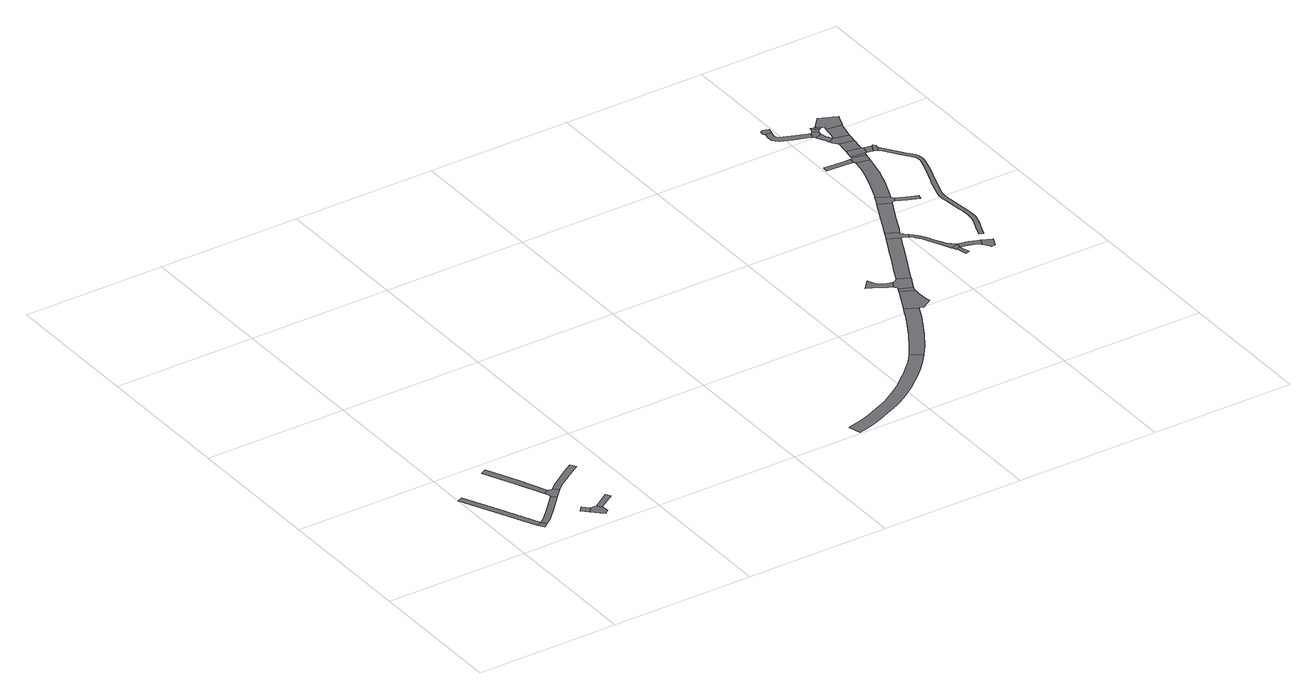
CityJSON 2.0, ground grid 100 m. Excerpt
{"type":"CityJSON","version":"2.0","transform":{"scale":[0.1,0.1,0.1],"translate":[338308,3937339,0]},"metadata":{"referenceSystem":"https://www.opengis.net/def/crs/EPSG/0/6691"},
"CityObjects":{
"road1":{"type":"Road","attributes":{"RoadStructureAttribute.sectionType":"1"},"geometry":[{"type":"MultiSurface","lod":"1","boundaries":[[[0,1,2,3,4,5]]]}]},
"road2":{"type":"Road","geometry":[{"type":"MultiSurface","lod":"1","boundaries":[[[5,4,6,7,8,9]]]}]},
"road3":{"type":"Road","attributes":{"RoadStructureAttribute.sectionType":"1"},"geometry":[{"type":"MultiSurface","lod":"1","boundaries":[[[10,11,12,5,9,13,14,15,16]]]}]},
"road4":{"type":"Road","attributes":{"RoadStructureAttribute.sectionType":"1"},"geometry":[{"type":"MultiSurface","lod":"1","boundaries":[[[17,18,19,20,21,22]]]}]},
"road5":{"type":"Road","attributes":{"RoadStructureAttribute.sectionType":"1"},"geometry":[{"type":"MultiSurface","lod":"1","boundaries":[[[23,24,25,26]]]}]},
"road6":{"type":"Road","geometry":[{"type":"MultiSurface","lod":"1","boundaries":[[[15,27,28,29,30,31,22,21,32,33,34,16]]]}]},
"road7":{"type":"Road","geometry":[{"type":"MultiSurface","lod":"1","boundaries":[[[35,36,37,38,39,40,41,42,23,26,43]]]}]},
"road8":{"type":"Road","attributes":{"RoadStructureAttribute.sectionType":"1"},"geometry":[{"type":"MultiSurface","lod":"1","boundaries":[[[39,44,45,40]]]}]},
"road9":{"type":"Road","attributes":{"RoadStructureAttribute.sectionType":"1"},"geometry":[{"type":"MultiSurface","lod":"1","boundaries":[[[27,46,47,48,49,50,51,52,28]]]}]},
"road10":{"type":"Road","attributes":{"function":"2"},"geometry":[{"type":"MultiSurface","lod":"1","boundaries":[[[53,54,55,56,57,58,59,60,61,62,63,64,65,66,67,68,69,70,71,72,73,74,75,76,77,78,79,80,81,82,83,84]]]}]},
"road11":{"type":"Road","attributes":{"function":"2","RoadStructureAttribute.sectionType":"1"},"geometry":[{"type":"MultiSurface","lod":"1","boundaries":[[[85,86,87,88,89,90,91,92,93,94,95,96,53,84]]]}]},
"road12":{"type":"Road","geometry":[{"type":"MultiSurface","lod":"1","boundaries":[[[90,97,98,99,100,101,102,103,104,105,106,107,108,109,91]]]}]},
"road13":{"type":"Road","attributes":{"RoadStructureAttribute.sectionType":"1"},"geometry":[{"type":"MultiSurface","lod":"1","boundaries":[[[110,111,112,113,114,115,116,117,118,119,120]]]}]},
"road14":{"type":"Road","attributes":{"function":"2","RoadStructureAttribute.sectionType":"1"},"geometry":[{"type":"MultiSurface","lod":"1","boundaries":[[[108,107,121,122]]]}]},
"road15":{"type":"Road","geometry":[{"type":"MultiSurface","lod":"1","boundaries":[[[121,123,124,125,126,127,110,120,128,129,130,131,122]]]}]},
"road16":{"type":"Road","attributes":{"function":"2","RoadStructureAttribute.sectionType":"1"},"geometry":[{"type":"MultiSurface","lod":"1","boundaries":[[[132,133,134,135,136,125,124,137,138,139,140,141,142,143,144]]]}]},
"road17":{"type":"Road","geometry":[{"type":"MultiSurface","lod":"1","boundaries":[[[145,146,144,143,147,148,149,150,151,152,153,154,155]]]}]},
"road18":{"type":"Road","attributes":{"RoadStructureAttribute.sectionType":"1"},"geometry":[{"type":"MultiSurface","lod":"1","boundaries":[[[156,157,158,159,160,161,162,163,151,150,164,165,166,167,168,169,170,171,172]]]}]},
"road19":{"type":"Road","attributes":{"function":"2","RoadStructureAttribute.sectionType":"1"},"geometry":[{"type":"MultiSurface","lod":"1","boundaries":[[[173,174,175,176,177,178,179,145,155,180,181,182,183]]]}]},
"road20":{"type":"Road","geometry":[{"type":"MultiSurface","lod":"1","boundaries":[[[184,185,186,187,188,189,190]]]}]},
"road21":{"type":"Road","geometry":[{"type":"MultiSurface","lod":"1","boundaries":[[[171,184,190,191,172]]]}]},
"road22":{"type":"Road","attributes":{"RoadStructureAttribute.sectionType":"1"},"geometry":[{"type":"MultiSurface","lod":"1","boundaries":[[[190,192,193,194,195,196,197,198,199,200,191]]]}]},
"road23":{"type":"Road","geometry":[{"type":"MultiSurface","lod":"1","boundaries":[[[201,202,203,204,205,206,207,208,209,210,211,173,183]]]}]},
"road24":{"type":"Road","geometry":[{"type":"MultiSurface","lod":"1","boundaries":[[[212,197,196,213,214,215,216]]]}]},
"road25":{"type":"Road","geometry":[{"type":"MultiSurface","lod":"1","boundaries":[[[204,217,218,219,220,221,222,205]]]}]},
"road26":{"type":"Road","attributes":{"RoadStructureAttribute.sectionType":"1"},"geometry":[{"type":"MultiSurface","lod":"1","boundaries":[[[223,224,225,226,227,228,229]]]}]},
"road27":{"type":"Road","attributes":{"function":"2","RoadStructureAttribute.sectionType":"1"},"geometry":[{"type":"MultiSurface","lod":"1","boundaries":[[[230,231,232,233,234,235,236,210,209,237,238,239,240,241,242,243,244]]]}]},
"road28":{"type":"Road","geometry":[{"type":"MultiSurface","lod":"1","boundaries":[[[245,246,247,248,249,250,251,252,253,254]]]}]},
"road29":{"type":"Road","attributes":{"RoadStructureAttribute.sectionType":"1"},"geometry":[{"type":"MultiSurface","lod":"1","boundaries":[[[255,256,257,258,259,260,253,252,261,262,263,264,265,266,267,268,269]]]}]},
"road30":{"type":"Road","geometry":[{"type":"MultiSurface","lod":"1","boundaries":[[[270,271,229,228,272,230,244,273,274,275,276]]]}]},
"road31":{"type":"Road","attributes":{"function":"2","RoadStructureAttribute.sectionType":"1"},"geometry":[{"type":"MultiSurface","lod":"1","boundaries":[[[275,277,278,279,280,276]]]}]},
"road32":{"type":"Road","geometry":[{"type":"MultiSurface","lod":"1","boundaries":[[[281,282,269,268,283,284,285,286,287,288]]]}]},
"road33":{"type":"Road","attributes":{"RoadStructureAttribute.sectionType":"1"},"geometry":[{"type":"MultiSurface","lod":"1","boundaries":[[[289,290,291,292,293,294,285,284,295,296,297,298]]]}]},
"road34":{"type":"Road","geometry":[{"type":"MultiSurface","lod":"1","boundaries":[[[299,279,278,300,301,302,303,304,305]]]}]},
"road35":{"type":"Road","attributes":{"RoadStructureAttribute.sectionType":"1"},"geometry":[{"type":"MultiSurface","lod":"1","boundaries":[[[306,307,308,309,310,311,312,313,314,315,316,317,318,319,320,321,322,323,324,325,326,327,328,329,330,331,332,333,334,335,336,337,338,339,340,341,342,343,344,345,346,347,348,349,350,351,352,353,354,355,356,357,358,359]]]}]},
"road36":{"type":"Road","attributes":{"function":"2","RoadStructureAttribute.sectionType":"1"},"geometry":[{"type":"MultiSurface","lod":"1","boundaries":[[[360,361,362,363,299,305]]]}]},
"road37":{"type":"Road","geometry":[{"type":"MultiSurface","lod":"1","boundaries":[[[364,365,366,367,281,288]]]}]},
"road38":{"type":"Road","attributes":{"RoadStructureAttribute.sectionType":"1"},"geometry":[{"type":"MultiSurface","lod":"1","boundaries":[[[368,366,365,369,370,371,372]]]}]},
"road39":{"type":"Road","geometry":[{"type":"MultiSurface","lod":"1","boundaries":[[[373,374,375,362,361,376,377,378,289,298]]]}]},
"road40":{"type":"Road","attributes":{"RoadStructureAttribute.sectionType":"1"},"geometry":[{"type":"MultiSurface","lod":"1","boundaries":[[[379,370,369,380,381]]]}]},
"road41":{"type":"Road","attributes":{"RoadStructureAttribute.sectionType":"1"},"geometry":[{"type":"MultiSurface","lod":"1","boundaries":[[[382,303,302,383,384,385]]]}]},
"road42":{"type":"Road","geometry":[{"type":"MultiSurface","lod":"1","boundaries":[[[386,387,385,384,388,389,359,358,390,391,392,393]]]}]},
"road43":{"type":"Road","attributes":{"function":"2","RoadStructureAttribute.sectionType":"1"},"geometry":[{"type":"MultiSurface","lod":"1","boundaries":[[[376,394,395,396,397,398,399,400,377]]]}]},
"road44":{"type":"Road","geometry":[{"type":"MultiSurface","lod":"1","boundaries":[[[401,402,403,404,398,397,405,406,407,408,409,410,411,412,413,379,381]]]}]}
},
"vertices":[
[152,516,0],[40,748,0],[4,731,0],[116,499,0],[250,223,0],[286,240,0],
[254,215,0],[278,181,0],[288,188,0],[312,207,0],
[410,356,0],[329,273,0],[288,242,0],[357,242,0],[440,327,0],[534,428,0],[503,457,0],
[442,718,0],[340,935,0],[301,916,0],[403,700,0],[490,507,0],[529,525,0],
[633,205,0],[591,247,0],[559,215,0],[601,173,0],
[593,492,0],[563,521,0],[553,518,0],[546,518,0],[538,521,0],[499,487,0],[503,476,0],[505,466,0],
[707,129,0],[706,132,0],[702,146,0],[700,160,0],[699,176,0],[677,209,0],[669,204,0],[662,207,0],[672,102,0],
[817,254,0],[793,286,0],
[626,521,0],[739,598,0],[830,656,0],[807,695,0],[715,636,0],[699,626,0],[601,558,0],
[3248,588,0],[3198,525,0],[3147,473,0],[3101,428,0],[3053,388,0],[2995,340,0],[2918,285,0],[2883,262,0],[2829,229,0],[2823,226,0],[2758,196,0],[2655,151,0],[2585,125,0],[2509,104,0],[2474,96,0],[2495,9,0],[2528,18,0],[2611,40,0],[2688,68,0],[2795,115,0],[2865,147,0],[2895,165,0],[2930,187,0],[2968,211,0],[3050,269,0],[3110,319,0],[3161,362,0],[3210,410,0],[3264,466,0],[3301,511,0],[3318,532,0],[3321,536,0],
[3381,616,0],[3456,732,0],[3497,802,0],[3553,905,0],[3598,997,0],[3603,1007,0],[3517,1049,0],[3512,1038,0],[3469,949,0],[3414,849,0],[3375,782,0],[3303,670,0],
[3609,1011,0],[3615,1010,0],[3619,1010,0],[3628,995,0],[3706,1043,0],[3706,1044,0],[3700,1068,0],[3698,1112,0],[3697,1148,0],[3697,1177,0],[3697,1190,0],[3608,1236,0],[3605,1230,0],
[3633,1340,0],[3597,1349,0],[3570,1366,0],[3559,1373,0],[3533,1393,0],[3511,1444,0],[3453,1379,0],[3494,1361,0],[3542,1335,0],[3580,1311,0],[3605,1295,0],
[3706,1225,0],[3621,1262,0],
[3755,1322,0],[3755,1323,0],[3672,1363,0],[3654,1346,0],[3644,1341,0],[3608,1293,0],[3616,1287,0],[3621,1281,0],[3622,1273,0],
[3827,1675,0],[3813,1646,0],[3780,1580,0],[3733,1486,0],[3727,1474,0],[3809,1433,0],[3823,1460,0],[3910,1634,0],[3916,1647,0],[3929,1678,0],[3955,1730,0],[3962,1741,0],[3879,1781,0],
[3909,1842,0],[3902,1827,0],[3969,1743,0],[3975,1743,0],[3989,1737,0],[4009,1727,0],[4024,1749,0],[4000,1770,0],[3990,1780,0],[3989,1792,0],[3991,1802,0],
[4160,1540,0],[4148,1562,0],[4129,1598,0],[4111,1632,0],[4108,1638,0],[4091,1671,0],[4065,1707,0],[4047,1729,0],[4028,1710,0],[4043,1691,0],[4067,1657,0],[4086,1617,0],[4096,1596,0],[4127,1532,0],[4156,1475,0],[4159,1468,0],[4208,1493,0],
[4057,2148,0],[4038,2109,0],[4003,2037,0],[4000,2030,0],[3958,1941,0],[3956,1939,0],[3926,1878,0],[4012,1836,0],[4043,1900,0],[4089,1996,0],[4143,2107,0],
[4174,1439,0],[4182,1424,0],[4197,1370,0],[4224,1377,0],[4219,1394,0],[4208,1430,0],[4204,1454,0],
[4212,1492,0],
[4278,1435,0],[4296,1429,0],[4310,1424,0],[4324,1414,0],[4336,1402,0],[4356,1449,0],[4340,1455,0],[4314,1466,0],[4286,1475,0],
[4153,2117,0],[4158,2120,0],[4165,2121,0],[4172,2120,0],[4186,2149,0],[4181,2152,0],[4176,2156,0],[4173,2161,0],[4171,2166,0],[4092,2221,0],[4071,2176,0],
[4427,1418,0],[4351,1383,0],[4367,1360,0],[4372,1348,0],[4399,1353,0],
[4245,2085,0],[4294,2066,0],[4320,2055,0],[4328,2087,0],[4306,2096,0],[4254,2117,0],
[4161,2673,0],[4022,2682,0],[4019,2642,0],[4150,2634,0],[4200,2631,0],[4209,2628,0],[4212,2670,0],
[4218,2618,0],[4215,2602,0],[4199,2523,0],[4187,2477,0],[4165,2407,0],[4142,2342,0],[4100,2238,0],[4187,2199,0],[4231,2308,0],[4245,2349,0],[4247,2352,0],[4255,2377,0],[4278,2450,0],[4292,2502,0],[4311,2600,0],
[3950,3250,0],[3944,3245,0],[3939,3243,0],[3931,3243,0],[3929,3211,0],[3934,3210,0],[3937,3207,0],[3938,3203,0],[3982,3193,0],[3993,3240,0],
[4163,3059,0],[4065,3096,0],[3989,3126,0],[3981,3133,0],[3976,3141,0],[3973,3154,0],[3929,3152,0],[3936,3125,0],[3947,3105,0],[3951,3102,0],[3966,3089,0],[4050,3055,0],[4149,3018,0],[4163,3014,0],[4175,3055,0],
[4224,2671,0],[4220,2670,0],[4215,2624,0],[4317,2629,0],[4322,2653,0],[4323,2660,0],[4229,2680,0],
[4327,2678,0],[4328,2682,0],[4232,2696,0],[4231,2685,0],
[4193,3063,0],[4185,3057,0],[4173,3011,0],[4179,2997,0],[4224,3018,0],[4225,3022,0],[4228,3039,0],[4230,3044,0],
[4257,2931,0],[4242,2963,0],[4234,2981,0],[4233,2985,0],[4231,2989,0],[4227,3002,0],[4193,2965,0],[4198,2955,0],[4202,2948,0],[4218,2912,0],
[4242,2761,0],[4331,2683,0],[4334,2684,0],[4341,2683,0],[4351,2737,0],[4345,2740,0],[4343,2746,0],
[4423,2652,0],[4498,2551,0],[4528,2509,0],[4548,2480,0],[4557,2464,0],[4562,2447,0],[4565,2428,0],[4560,2406,0],[4531,2316,0],[4486,2195,0],[4474,2161,0],[4451,2092,0],[4438,2049,0],[4430,2017,0],[4429,1987,0],[4443,1858,0],[4446,1830,0],[4451,1795,0],[4455,1734,0],[4453,1701,0],[4448,1675,0],[4443,1658,0],[4435,1637,0],[4415,1590,0],[4400,1550,0],[4386,1511,0],[4414,1501,0],[4429,1539,0],[4443,1579,0],[4463,1626,0],[4471,1648,0],[4477,1667,0],[4483,1697,0],[4485,1734,0],[4481,1797,0],[4473,1861,0],[4459,1988,0],[4460,2013,0],[4467,2041,0],[4479,2082,0],[4503,2152,0],[4514,2185,0],[4560,2306,0],[4585,2401,0],[4590,2422,0],[4592,2454,0],[4585,2476,0],[4574,2495,0],[4553,2527,0],[4538,2546,0],[4511,2583,0],[4444,2674,0],[4433,2691,0],[4411,2661,0],
[4346,2773,0],[4355,2842,0],[4255,2856,0],[4245,2787,0],
[4235,3054,0],[4243,3062,0],[4205,3099,0],[4201,3079,0],
[4209,3108,0],[4256,3071,0],[4237,3097,0],[4232,3097,0],[4227,3101,0],
[4224,2900,0],[4228,2892,0],[4249,2865,0],[4365,2911,0],[4264,2931,0],[4262,2930,0],
[4242,3103,0],[4257,3072,0],[4271,3077,0],
[4392,2730,0],[4382,2676,0],[4384,2675,0],[4407,2728,0],
[4422,2735,0],[4413,2730,0],[4402,2667,0],[4410,2662,0],[4430,2701,0],[4430,2711,0],[4432,2717,0],[4434,2718,0],
[4369,2935,0],[4378,2977,0],[4388,3010,0],[4393,3028,0],[4283,3043,0],[4279,3013,0],[4278,3001,0],
[4279,3076,0],[4283,3073,0],[4286,3066,0],[4285,3057,0],[4407,3064,0],[4408,3068,0],[4416,3086,0],[4425,3109,0],[4432,3125,0],[4307,3178,0],[4292,3159,0],[4291,3157,0],[4279,3144,0]
]}
